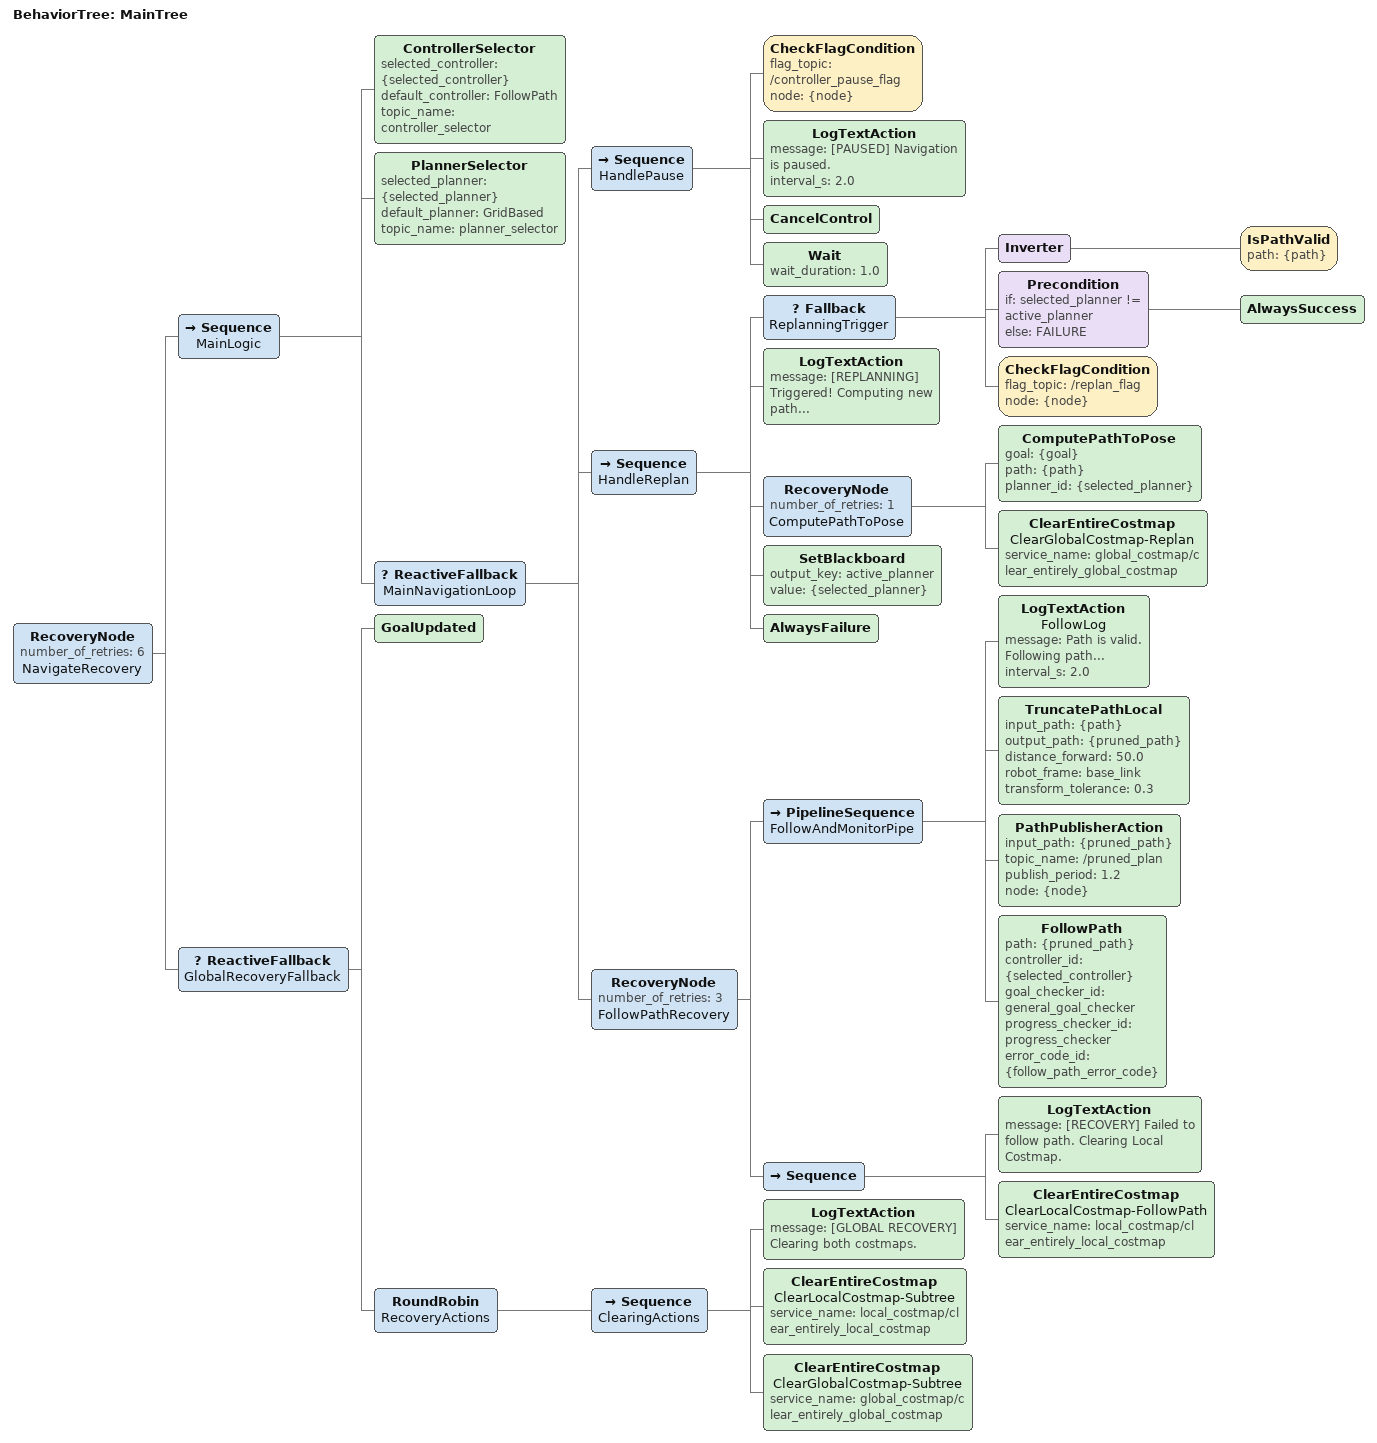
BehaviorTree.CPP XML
<root BTCPP_format="4" main_tree_to_execute="MainTree">
    <BehaviorTree ID="MainTree">
      <RecoveryNode number_of_retries="6" name="NavigateRecovery">
        <Sequence name="MainLogic">
          <ControllerSelector selected_controller="{selected_controller}" default_controller="FollowPath" topic_name="controller_selector"/>
          <PlannerSelector selected_planner="{selected_planner}" default_planner="GridBased" topic_name="planner_selector"/>

          <ReactiveFallback name="MainNavigationLoop">

            <Sequence name="HandlePause">
              <CheckFlagCondition flag_topic="/controller_pause_flag" node="{node}" />
              <LogTextAction message="[PAUSED] Navigation is paused." interval_s="2.0"/>
              <CancelControl/>
              <Wait wait_duration="1.0"/>
            </Sequence>

            <Sequence name="HandleReplan">
              <Fallback name="ReplanningTrigger">
                <Inverter><IsPathValid path="{path}"/></Inverter>
                <Precondition if="selected_planner != active_planner" else="FAILURE"><AlwaysSuccess /></Precondition>
                <CheckFlagCondition flag_topic="/replan_flag" node="{node}"/>
              </Fallback>
              <LogTextAction message="[REPLANNING] Triggered! Computing new path..."/>
              <RecoveryNode number_of_retries="1" name="ComputePathToPose">
                <ComputePathToPose goal="{goal}" path="{path}" planner_id="{selected_planner}"/>
                <ClearEntireCostmap name="ClearGlobalCostmap-Replan" service_name="global_costmap/clear_entirely_global_costmap"/>
              </RecoveryNode>
              <SetBlackboard output_key="active_planner" value="{selected_planner}"/>
              <AlwaysFailure />
            </Sequence>

            <RecoveryNode number_of_retries="3" name="FollowPathRecovery">
              <PipelineSequence name="FollowAndMonitorPipe">
                  <LogTextAction name="FollowLog" message="Path is valid. Following path..." interval_s="2.0" />
                  <TruncatePathLocal input_path="{path}" output_path="{pruned_path}" distance_forward="50.0" robot_frame="base_link" transform_tolerance="0.3"/>
                  <PathPublisherAction input_path="{pruned_path}" topic_name="/pruned_plan" publish_period="1.2" node="{node}" />
                  <FollowPath path="{pruned_path}" controller_id="{selected_controller}" goal_checker_id= "general_goal_checker" progress_checker_id="progress_checker" error_code_id="{follow_path_error_code}"/>
              </PipelineSequence>
              <Sequence>
                  <LogTextAction message="[RECOVERY] Failed to follow path. Clearing Local Costmap."/>
                  <ClearEntireCostmap name="ClearLocalCostmap-FollowPath" service_name="local_costmap/clear_entirely_local_costmap"/>
              </Sequence>
            </RecoveryNode>

          </ReactiveFallback>
        </Sequence>

        <ReactiveFallback name="GlobalRecoveryFallback">
          <GoalUpdated/>
          <RoundRobin name="RecoveryActions">
            <Sequence name="ClearingActions">
              <LogTextAction message="[GLOBAL RECOVERY] Clearing both costmaps."/>
              <ClearEntireCostmap name="ClearLocalCostmap-Subtree" service_name="local_costmap/clear_entirely_local_costmap"/>
              <ClearEntireCostmap name="ClearGlobalCostmap-Subtree" service_name="global_costmap/clear_entirely_global_costmap"/>
            </Sequence>
          </RoundRobin>
        </ReactiveFallback>

      </RecoveryNode>
    </BehaviorTree>
</root>
